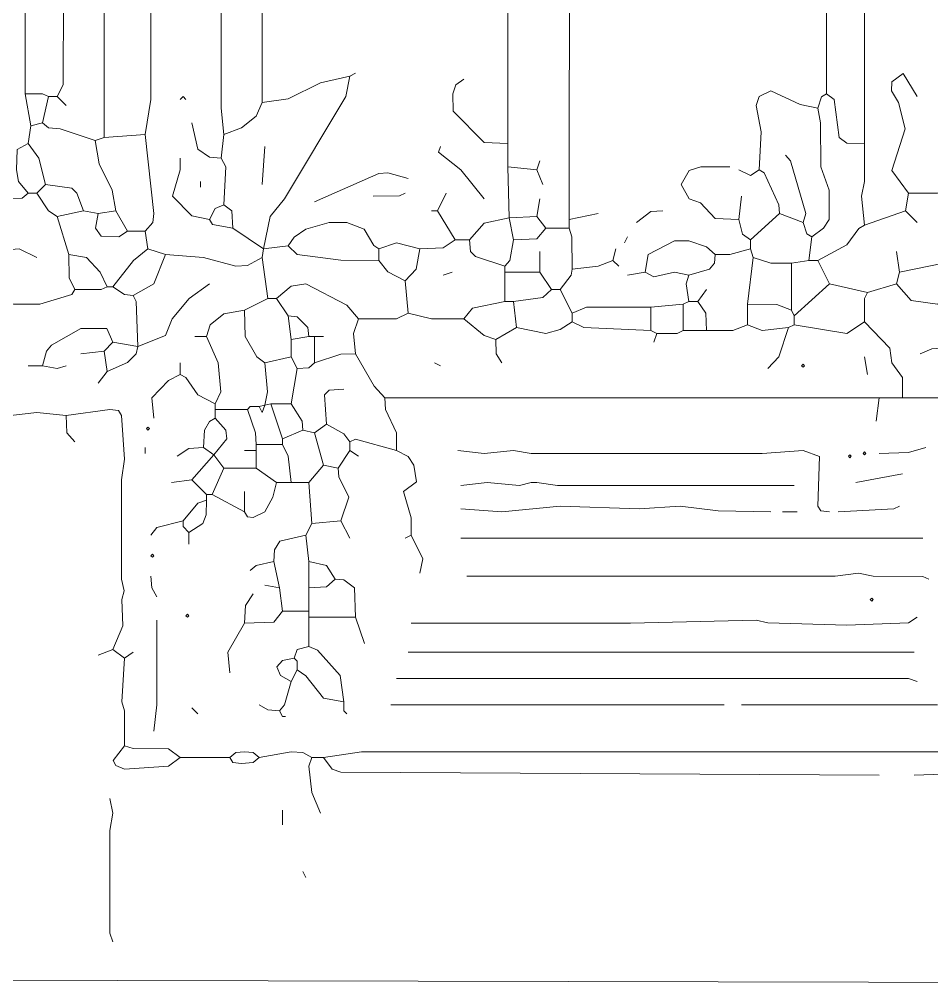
# Model space of a CAD drawing. Header units: millimetres. Extents: x 11 to 20000, y -4 to 8232.
# Drawn here: x 17500 to 18676, y 3009 to 4251 of the extents above; entities that cross this region are included whole.
import ezdxf

# ---------------------------------------------------------------- set-up
doc = ezdxf.new("R2010")
doc.units = ezdxf.units.MM
doc.layers.add('ARCHITECTURE', color=7, linetype='Continuous', lineweight=13, true_color=0x000000)
doc.layers.add('PLANTING', color=7, linetype='Continuous', lineweight=13, true_color=0x000000)

msp = doc.modelspace()

# ---------------------------------------------------------------- linework, layer by layer
at = {"layer": 'ARCHITECTURE', "color": 7, "lineweight": 13, "true_color": 0x000000}
for points in [[(17503.77262, 5199.84876), (17503.7767, 5011.31222), (17507.53552, 4992.45894), (17507.53959, 4155.35486)], [(17560.33179, 5203.61991), (17560.33179, 5188.53654), (17556.55419, 4166.66708), (17549.02149, 4151.58371)], [(17613.12217, 5147.05882), (17613.11527, 4626.69683), (17609.34955, 4604.0724), (17613.12217, 4539.97025), (17609.35792, 4434.38914), (17613.11527, 4381.59921), (17609.35792, 4362.74468), (17609.34955, 4098.79378)], [(17763.95362, 4102.56369), (17760.1879, 4136.50034), (17760.181, 4981.14672), (17765.15633, 5007.39321), (17843.13914, 5051.59921), (17967.57353, 5100.75396), (18054.29864, 5124.28631), (18144.79638, 5135.74038), (18269.23077, 5128.05713), (18386.12557, 5100.75328), (18457.76584, 5074.36516), (18559.57579, 5019.76188), (18582.20023, 5011.31222)], [(18129.71154, 4091.25147), (18129.71991, 4743.59016), (18133.48416, 4766.21459), (18129.71991, 4954.75113), (18133.47726, 4973.60441), (18133.33643, 5064.10215), (18125.78846, 5081.75192), (18095.77489, 5082.80826), (17986.42534, 5059.2759), (17937.40385, 5041.47771)], [(18208.89898, 3993.21267), (18208.89898, 4008.29604), (18210.1026, 5075.40814), (18220.20928, 5082.8017), (18254.14593, 5082.80826), (18359.72851, 5059.28179), (18461.53846, 5017.66256), (18525.63914, 4981.14672)], [(17662.14367, 4102.56369), (17669.68326, 4147.81256), (17669.68326, 4358.97477), (17669.68326, 4381.59921), (17669.68326, 4883.10667), (17669.68326, 4901.9612), (17669.68326, 5018.85328), (17669.68326, 5052.78993), (17669.68326, 5071.64446)], [(18589.74355, 4091.25147), (18589.74355, 4147.81256), (18589.74355, 4166.66708), (18589.74355, 4528.65803), (18589.74355, 4551.28247), (18589.74355, 4773.75566), (18589.74355, 4788.83903), (18589.74355, 4852.94118), (18589.74355, 4905.73111), (18589.74355, 4920.81448), (18585.82511, 5000), (18582.20023, 5011.31222)], [(17812.96946, 4144.04265), (17812.96946, 4966.06335)], [(18540.72398, 4155.35486), (18540.71708, 4460.78473), (18533.18247, 4483.40916), (18540.72398, 4920.81448)]]:
    msp.add_lwpolyline(points, dxfattribs=at)
at = {"layer": 'PLANTING', "color": 7, "lineweight": 13, "true_color": 0x000000}
for points in [[(17926.09163, 4177.9793), (17888.38801, 4169.24627), (17846.90611, 4148.86923), (17812.96946, 4144.04265)], [(17926.09163, 4177.9793), (17921.12466, 4151.58371), (17841.9405, 4019.60826), (17823.38824, 3996.98382), (17814.8586, 3955.50486)], [(17926.09163, 4177.9793), (17933.63688, 4181.74921)], [(18129.71154, 4091.25147), (18099.54751, 4092.45622), (18059.27398, 4132.73043), (18059.11799, 4155.35486), (18063.03688, 4166.66018), (18073.15045, 4174.20814)], [(18646.30656, 4027.14932), (18624.94977, 4056.47964), (18642.23846, 4110.106), (18633.79434, 4144.04265), (18624.7371, 4159.12477), (18624.88484, 4170.43699), (18639.59265, 4181.22681), (18657.61878, 4151.58371)], [(17507.53959, 4155.35486), (17530.15995, 4155.20645), (17537.70928, 4151.58371)], [(17515.08484, 4113.8759), (17507.53959, 4155.35486)], [(17530.16403, 4117.64706), (17537.70928, 4151.58371)], [(17549.02149, 4151.58371), (17537.70928, 4151.58371)], [(17560.33371, 4140.27149), (17549.02149, 4151.58371)], [(17714.93213, 4147.81256), (17711.1595, 4151.58371), (17707.39253, 4147.81256)], [(18453.99887, 4057.31482), (18456.57002, 4106.33484), (18450.24005, 4140.27149), (18454.15215, 4151.57749), (18469.07805, 4158.97081), (18506.78733, 4141.32817), (18529.41176, 4136.50034)], [(18540.72398, 4155.35486), (18534.3733, 4151.42907), (18529.41176, 4136.50034)], [(18589.74355, 4091.25147), (18567.12104, 4091.40645), (18557.01154, 4098.8), (18550.83201, 4147.80633), (18540.72398, 4155.35486)], [(17763.95362, 4102.56369), (17786.57805, 4111.1621), (17805.28213, 4126.23857), (17812.96946, 4144.04265)], [(18521.87217, 3970.58824), (18536.94729, 3981.90045), (18544.3405, 3993.21267), (18544.3474, 4030.92048), (18533.33077, 4061.08597), (18533.03518, 4117.64706), (18529.41176, 4136.50034)], [(17515.08484, 4113.8759), (17511.31222, 4091.25147)], [(17530.16403, 4117.64706), (17515.08484, 4113.8759)], [(17598.03733, 4095.02262), (17552.78846, 4109.95102), (17537.71335, 4111.30328), (17530.16403, 4117.64706)], [(17722.47172, 4117.64706), (17730.17025, 4083.71663), (17745.09615, 4073.45486), (17760.181, 4072.39819)], [(17662.14367, 4102.56369), (17609.34955, 4098.79378)], [(17662.14367, 3978.1293), (17672.25034, 3989.44219), (17673.45588, 4000.75373), (17662.14367, 4102.56369)], [(17763.95362, 4102.56369), (17760.181, 4072.39819)], [(17511.31222, 4027.14932), (17499.10656, 4042.23269), (17496.22738, 4057.31482), (17497.43292, 4083.56233), (17511.31222, 4091.25147)], [(17533.93665, 4038.46154), (17525.33925, 4072.39819), (17511.31222, 4091.25147)], [(17598.03733, 4095.02262), (17609.34955, 4098.79378)], [(17598.03733, 4095.02262), (17602.85939, 4064.85713), (17619.61505, 4030.92048), (17624.43439, 4004.52489)], [(17812.96946, 4038.46154), (17816.74208, 4087.48156)], [(18042.98643, 4087.48156), (18040.56708, 4080.08111), (18069.37511, 4057.31482), (18099.54751, 4019.60826)], [(18129.71154, 4091.25147), (18129.71154, 4061.08597)], [(18589.74355, 4091.25147), (18589.74355, 4057.31482), (18589.74355, 4042.23269), (18586.12059, 4023.37817), (18589.74548, 3985.67161)], [(18487.93552, 4076.16934), (18494.28484, 4068.62081), (18514.17364, 4000.75441), (18510.55995, 3989.44152)], [(17707.39253, 4072.39819), (17707.24333, 4057.31482), (17697.43213, 4023.37817), (17722.47172, 3998.03993), (17745.09615, 3993.21267)], [(17760.181, 4072.39819), (17766.51787, 4061.08597), (17763.95362, 4012.06595)], [(18171.19344, 4068.62704), (18167.42081, 4057.31482)], [(18001.51018, 4046.0026), (17975.11312, 4053.39649), (17963.8009, 4052.49446), (17880.84276, 4015.8371)], [(18129.71154, 4061.08597), (18167.42081, 4057.31482)], [(18131.60068, 3995.09762), (18129.71154, 4061.08597)], [(18174.96041, 4038.46154), (18167.42081, 4057.31482)], [(18416.28959, 4061.08597), (18378.58032, 4060.9379), (18363.64751, 4056.11753), (18353.39853, 4038.46154), (18363.64751, 4019.76222), (18378.43394, 4014.63292), (18397.43778, 3994.41719), (18427.60181, 3993.21267)], [(18453.99887, 4057.31482), (18442.68665, 4049.93495), (18427.60181, 4057.31482)], [(18480.39027, 4000.75373), (18479.33529, 4012.06663), (18460.34819, 4053.38993), (18453.99887, 4057.31482)], [(17533.93665, 4038.46154), (17522.62443, 4027.14932)], [(17533.93665, 4038.46154), (17567.8664, 4033.4931), (17574.35792, 4027.1431), (17582.95814, 4004.52489)], [(17733.78394, 4042.23269), (17733.78394, 4034.69038)], [(17511.31222, 4027.14932), (17503.76425, 4020.80554), (17488.68778, 4019.60826)], [(17522.62443, 4027.14932), (17511.31222, 4027.14932)], [(17549.02149, 3996.98382), (17537.85566, 4004.53111), (17522.62443, 4027.14932)], [(17997.73756, 4027.14932), (17990.18959, 4023.52658), (17956.26131, 4023.37817)], [(18039.2138, 4004.52489), (18050.52602, 4027.14932)], [(18642.53394, 4004.52489), (18646.30656, 4027.14932)], [(18691.55543, 4030.92048), (18684.00611, 4027.2974), (18646.30656, 4027.14932)], [(18171.19344, 4019.60826), (18167.42081, 3996.98382)], [(18427.60181, 3993.21267), (18431.37443, 4023.37817)], [(17549.02149, 3996.98382), (17582.95814, 4004.52489)], [(17601.80995, 4000.75373), (17582.95814, 4004.52489)], [(17639.51923, 3978.1293), (17628.20701, 3970.74287), (17605.58665, 3971.79276), (17598.19344, 3981.90045), (17601.80995, 4000.75373)], [(17624.43439, 4004.52489), (17601.80995, 4000.75373)], [(17624.43439, 4004.52489), (17639.51923, 3978.1293)], [(17763.95362, 4012.06595), (17752.78778, 4007.23937), (17745.09615, 3993.21267)], [(17775.26584, 3981.90045), (17774.06029, 4004.51867), (17763.95362, 4012.06595)], [(18031.67421, 4004.52489), (18039.2138, 4004.52489)], [(18061.83824, 3966.81708), (18039.2138, 4004.52489)], [(18208.89898, 3993.21267), (18246.60633, 4000.75373)], [(18329.56448, 4004.52489), (18314.47964, 4003.46821), (18295.62783, 3989.44152)], [(18480.39027, 4000.75373), (18442.68665, 3966.81708)], [(18480.39027, 4000.75373), (18510.55995, 3989.44152)], [(18642.53394, 4004.52489), (18589.74548, 3985.67161)], [(18642.53394, 4004.52489), (18657.61878, 3989.44152)], [(17549.02149, 3996.98382), (17564.10068, 3947.9638)], [(17775.26584, 3981.90045), (17749.02206, 3986.86233), (17745.09615, 3993.21267)], [(17846.90611, 3959.27602), (17854.45543, 3970.44016), (17869.53054, 3980.70905), (17899.70023, 3989.29367), (17922.32466, 3989.43529), (17944.79853, 3980.84378), (17957.30803, 3959.43066), (17963.8009, 3955.50486)], [(18131.60068, 3995.09762), (18099.54751, 3988.23767), (18080.6957, 3966.81708)], [(18131.60068, 3995.09762), (18167.42081, 3996.98382)], [(18131.60068, 3995.09762), (18137.25679, 3966.81708)], [(18167.42081, 3996.98382), (18178.73303, 3981.90045)], [(18208.89898, 3993.21267), (18208.89706, 3981.90045)], [(18427.60181, 3993.21267), (18432.57025, 3974.36561), (18442.68665, 3966.81708)], [(18510.55995, 3989.44152), (18515.52002, 3974.51335), (18521.87217, 3970.58824)], [(17662.14367, 3978.1293), (17639.51923, 3978.1293)], [(17662.14367, 3978.1293), (17665.91063, 3955.50486)], [(17814.8586, 3955.50486), (17775.26584, 3981.90045)], [(18137.25679, 3966.81708), (18167.27308, 3968.02183), (18178.73303, 3981.90045)], [(18208.89706, 3981.90045), (18178.73303, 3981.90045)], [(18212.66968, 3929.11052), (18212.52195, 3970.58824), (18208.89706, 3981.90045)], [(18529.41176, 3940.42274), (18567.12104, 3960.32579), (18582.34943, 3981.74581), (18589.74548, 3985.67161)], [(18016.58937, 3955.50486), (17986.42534, 3963.03405), (17963.8009, 3955.50486)], [(18016.58937, 3955.50486), (18046.75905, 3956.56154), (18061.83824, 3966.81708)], [(18061.83824, 3966.81708), (18080.6957, 3966.81708)], [(18080.6957, 3966.81708), (18081.89842, 3951.74118), (18088.24219, 3945.39084), (18125.94457, 3932.88043)], [(18137.25679, 3966.81708), (18132.28835, 3940.42896), (18125.94457, 3932.88043)], [(18284.31561, 3970.58824), (18280.54299, 3963.04717)], [(18306.94005, 3925.33937), (18310.86312, 3947.81572), (18344.64367, 3965.76753), (18363.50113, 3965.76165), (18386.12557, 3958.07183), (18397.43778, 3947.9638)], [(18442.68665, 3955.50486), (18442.68665, 3966.81708)], [(18518.09955, 3940.42274), (18521.87217, 3970.58824)], [(17522.62443, 3944.19265), (17500, 3955.35701), (17458.52376, 3951.73495)], [(17665.91063, 3955.50486), (17647.20656, 3940.42274), (17620.66176, 3906.48609)], [(17665.91063, 3955.50486), (17688.53507, 3947.9638)], [(17814.8586, 3955.50486), (17812.96946, 3944.19265)], [(17814.8586, 3955.50486), (17846.90611, 3959.27602)], [(17963.8009, 3940.42274), (17914.77941, 3940.57059), (17858.21833, 3948.11844), (17846.90611, 3959.27602)], [(17963.8009, 3940.42274), (17963.8009, 3955.50486)], [(18016.58937, 3955.50486), (18011.61686, 3929.11052), (17997.73756, 3914.02715)], [(18171.19344, 3951.73495), (18171.19344, 3925.33937)], [(18269.23077, 3955.50486), (18265.45814, 3940.42274)], [(18442.68665, 3955.50486), (18416.28959, 3948.11188), (18397.43778, 3947.9638)], [(18446.45362, 3944.19265), (18442.68665, 3955.50486)], [(18631.22172, 3951.73495), (18634.99434, 3925.33937)], [(17613.12217, 3906.48609), (17604.38394, 3925.33937), (17586.72511, 3944.03869), (17564.10068, 3947.9638)], [(17571.64593, 3902.71493), (17564.25679, 3917.7983), (17564.10068, 3947.9638)], [(17647.05882, 3895.17387), (17673.29977, 3910.40441), (17688.53507, 3947.9638)], [(17688.53507, 3947.9638), (17737.55656, 3944.0448), (17779.03281, 3932.88733), (17794.11765, 3933.9371), (17812.96946, 3944.19265)], [(17820.51471, 3891.40271), (17812.96946, 3944.19265)], [(17963.8009, 3940.42274), (17975.12002, 3925.48744), (17997.73756, 3914.02715)], [(18212.66968, 3929.11052), (18246.60633, 3933.03541), (18265.45814, 3940.42274)], [(18273.00339, 3932.88043), (18265.45814, 3940.42274)], [(18363.50113, 3921.56821), (18389.88846, 3929.26448), (18396.23224, 3936.65158), (18397.43778, 3947.9638)], [(18446.45362, 3944.19265), (18438.91403, 3883.86165)], [(18446.45362, 3944.19265), (18469.07805, 3936.79966), (18495.47511, 3936.65158)], [(18518.09955, 3940.42274), (18495.47511, 3936.65158)], [(18529.41176, 3940.42274), (18518.09955, 3940.42274)], [(18529.41176, 3940.42274), (18544.49661, 3910.256)], [(18125.94457, 3925.33937), (18125.94457, 3932.88043)], [(18212.66968, 3929.11052), (18211.4655, 3921.56199), (18197.58484, 3902.71493)], [(18495.47511, 3876.31934), (18495.47511, 3936.65158)], [(18691.55543, 3936.65158), (18634.99434, 3925.33937)], [(17997.73756, 3914.02715), (18001.51018, 3872.54943)], [(18046.75905, 3921.56821), (18058.07127, 3925.33937)], [(18171.19344, 3925.33937), (18125.94457, 3925.33937)], [(18125.94457, 3887.63156), (18125.94457, 3925.33937)], [(18186.27262, 3902.71493), (18171.19344, 3925.33937)], [(18306.94005, 3925.33937), (18284.31561, 3921.56821)], [(18306.94005, 3925.33937), (18318.25226, 3919.144), (18344.64367, 3925.19129), (18363.50113, 3921.56821)], [(18363.50113, 3921.56821), (18359.73541, 3910.256), (18363.50113, 3887.63156)], [(18634.99434, 3925.33937), (18631.22172, 3910.256)], [(17466.06335, 3895.17387), (17473.61131, 3888.82941), (17492.46041, 3884.0095), (17526.39706, 3884.0095), (17567.72002, 3896.36459), (17571.64593, 3902.71493)], [(17613.12217, 3906.48609), (17605.57421, 3902.86301), (17571.64593, 3902.71493)], [(17613.12217, 3906.48609), (17620.66176, 3906.48609)], [(17647.05882, 3895.17387), (17635.74661, 3896.22998), (17620.66176, 3906.48609)], [(17745.09615, 3910.256), (17718.85113, 3891.40271), (17697.13529, 3865.00713), (17688.38179, 3843.43937), (17652.71493, 3829.18552)], [(17937.40385, 3865.00713), (17922.32466, 3882.8112), (17869.53054, 3910.10204), (17850.67873, 3907.38066), (17831.82692, 3891.40271)], [(18137.25679, 3887.63156), (18174.96041, 3892.6069), (18186.27262, 3902.71493)], [(18197.58484, 3902.71493), (18186.27262, 3902.71493)], [(18197.58484, 3902.71493), (18212.66968, 3872.54943)], [(18386.12557, 3902.71493), (18374.81335, 3887.63156)], [(18544.49661, 3910.256), (18499.24774, 3868.77828)], [(18593.51244, 3898.94378), (18544.49661, 3910.256)], [(18593.51244, 3898.94378), (18631.22172, 3910.256)], [(18695.3224, 3891.40271), (18684.01018, 3884.01561), (18650.07353, 3888.83631), (18631.22172, 3910.256)], [(17647.05882, 3895.17387), (17650.68224, 3887.62534), (17652.71493, 3829.18552)], [(17820.51471, 3891.40271), (17790.34502, 3876.31934)], [(17831.82692, 3891.40271), (17820.51471, 3891.40271)], [(17846.90611, 3868.77828), (17831.82692, 3891.40271)], [(18593.51244, 3898.94378), (18589.89186, 3891.39649), (18589.74548, 3861.23722)], [(17741.32919, 3842.38269), (17746.15396, 3857.31799), (17763.95362, 3871.35158), (17790.34502, 3876.31934)], [(17816.74208, 3808.44604), (17806.4862, 3815.99457), (17791.40283, 3842.38269), (17790.34502, 3876.31934)], [(18125.94457, 3887.63156), (18084.46267, 3878.88597), (18073.15045, 3865.00713)], [(18137.25679, 3887.63156), (18125.94457, 3887.63156)], [(18137.25679, 3887.63156), (18141.02376, 3853.69491)], [(18314.47964, 3880.0905), (18231.52149, 3879.94242), (18212.66968, 3872.54943)], [(18314.47964, 3880.0905), (18355.95588, 3883.86165)], [(18314.47964, 3849.925), (18314.47964, 3880.0905)], [(18363.50113, 3887.63156), (18355.95588, 3883.86165)], [(18355.95588, 3849.925), (18355.95588, 3883.86165)], [(18374.81335, 3887.63156), (18363.50113, 3887.63156)], [(18374.81335, 3887.63156), (18385.06776, 3872.54943), (18386.12557, 3849.925)], [(18438.91403, 3883.86165), (18476.6233, 3883.71324), (18495.47511, 3876.31934)], [(18438.91403, 3883.86165), (18438.91403, 3857.46606)], [(18499.24774, 3868.77828), (18495.47511, 3876.31934)], [(17846.90611, 3868.77828), (17858.21833, 3867.57376), (17872.09898, 3853.69559), (17873.30317, 3842.38269)], [(17846.90611, 3868.77828), (17850.67873, 3838.61278)], [(17937.40385, 3865.00713), (17931.06007, 3846.15385), (17933.63688, 3819.75826)], [(17937.40385, 3865.00713), (17986.42534, 3865.1621), (18001.51018, 3872.54943)], [(18001.51018, 3872.54943), (18031.67421, 3865.15554), (18073.15045, 3865.00713)], [(18114.63235, 3838.61278), (18099.54751, 3843.43314), (18073.15045, 3865.00713)], [(18212.66968, 3861.23722), (18212.66968, 3872.54943)], [(18499.24774, 3857.46606), (18499.24774, 3868.77828)], [(17530.16403, 3804.67613), (17535.13247, 3823.52941), (17541.48462, 3830.92262), (17579.18552, 3852.63948), (17612.97443, 3852.49106), (17620.66176, 3834.84163)], [(18141.02376, 3853.69491), (18114.63235, 3838.61278)], [(18212.66968, 3861.23722), (18197.58484, 3851.12885), (18178.73303, 3846.30192), (18141.02376, 3853.69491)], [(18314.47964, 3849.925), (18227.75452, 3853.84989), (18212.66968, 3861.23722)], [(18438.91403, 3857.46606), (18420.06222, 3850.07285), (18386.12557, 3849.925)], [(18491.70249, 3853.69491), (18457.76584, 3850.07285), (18438.91403, 3857.46606)], [(18491.70249, 3853.69491), (18479.19446, 3815.98835), (18465.31109, 3800.90498)], [(18491.70249, 3853.69491), (18499.24774, 3857.46606)], [(18499.24774, 3857.46606), (18567.12104, 3846.30848), (18589.74548, 3861.23722)], [(18638.76131, 3763.19762), (18638.60803, 3789.59276), (18624.88484, 3808.44604), (18622.47658, 3827.30057), (18589.74548, 3861.23722)], [(17726.24434, 3842.38269), (17741.32919, 3842.38269)], [(17752.6414, 3755.65611), (17760.02771, 3770.73948), (17756.26199, 3808.44604), (17741.32919, 3842.38269)], [(17850.67873, 3838.61278), (17873.30317, 3842.38269)], [(17880.84276, 3842.38269), (17873.30317, 3842.38269)], [(17892.15498, 3842.38269), (17880.84276, 3842.38269)], [(17880.84276, 3842.38269), (17880.84276, 3808.44604)], [(18314.47964, 3849.925), (18322.01923, 3846.15385)], [(18318.25226, 3834.84163), (18322.01923, 3846.15385)], [(18322.01923, 3846.15385), (18348.40939, 3846.30192), (18355.95588, 3849.925)], [(18386.12557, 3849.925), (18355.95588, 3849.925)], [(17609.34955, 3823.52941), (17620.66176, 3834.84163)], [(17652.71493, 3829.18552), (17650.60079, 3819.8259), (17639.51923, 3808.59446), (17613.12217, 3797.13382)], [(17652.71493, 3829.18552), (17620.66176, 3834.84163)], [(17850.67873, 3815.98835), (17850.67873, 3838.61278)], [(18122.17195, 3808.44604), (18114.78563, 3819.75894), (18114.63235, 3838.61278)], [(18721.71946, 3834.84163), (18706.63462, 3828.49785), (18676.47059, 3826.25011), (18661.38575, 3819.75826)], [(17609.34955, 3823.52941), (17579.18552, 3819.75826)], [(17609.34955, 3823.52941), (17613.12217, 3797.13382)], [(17816.74208, 3808.44604), (17850.67873, 3815.98835)], [(17850.67873, 3815.98835), (17858.21833, 3800.90498)], [(17933.63688, 3819.75826), (17914.77941, 3819.61041), (17880.84276, 3808.44604)], [(17971.3405, 3763.19717), (17957.45713, 3778.28054), (17933.63688, 3819.75826)], [(18593.51244, 3793.36391), (18589.74548, 3815.98835)], [(17511.31222, 3804.67613), (17530.16403, 3804.67613)], [(17560.33371, 3804.67613), (17549.02149, 3800.9181), (17530.16403, 3804.67613)], [(17707.39253, 3808.44604), (17707.39253, 3793.36391)], [(17816.74208, 3753.77115), (17820.21776, 3770.73948), (17816.74208, 3808.44604)], [(17880.84276, 3808.44604), (17873.29627, 3802.1026), (17858.21833, 3800.90498)], [(18035.44683, 3808.44604), (18042.98643, 3804.67613)], [(17613.12217, 3797.13382), (17601.80995, 3782.0517)], [(17673.45588, 3736.80283), (17671.03518, 3763.19717), (17692.30769, 3785.67376), (17707.39253, 3793.36391)], [(17752.6414, 3755.65611), (17730.02104, 3767.1164), (17714.79129, 3789.43812), (17707.39253, 3793.36391)], [(17850.67873, 3755.65611), (17858.21833, 3800.90498)], [(17895.9276, 3729.26052), (17893.36052, 3766.9621), (17899.7043, 3773.30554), (17918.55204, 3774.50939)], [(17752.6414, 3748.11505), (17752.6414, 3755.65611)], [(17809.20249, 3751.88495), (17797.89027, 3751.88495), (17794.11765, 3748.11505)], [(17816.74208, 3753.77115), (17812.96946, 3744.34389), (17809.20249, 3751.88495)], [(17816.74208, 3753.77115), (17809.20249, 3751.88495)], [(17824.28167, 3755.65611), (17816.74208, 3753.77115)], [(17824.28167, 3755.65611), (17850.67873, 3755.65611)], [(17824.28167, 3755.65611), (17839.36652, 3710.40724)], [(17865.76357, 3721.71946), (17864.70577, 3733.03167), (17850.67873, 3755.65611)], [(17971.3405, 3763.19717), (18005.27715, 3763.19762), (18061.83824, 3763.19762), (18129.71154, 3763.19762), (18148.569, 3763.19762), (18495.47511, 3763.19762), (18510.55995, 3763.19762), (18529.41176, 3763.19762), (18544.49661, 3763.19762), (18589.74548, 3763.19762), (18608.59729, 3763.19762)], [(17971.3405, 3763.19717), (17972.3983, 3748.11505), (17986.2776, 3717.9483), (17986.42534, 3695.32387)], [(18604.82466, 3733.03167), (18608.59729, 3763.19762)], [(18638.76131, 3763.19762), (18631.21482, 3763.19762), (18608.59729, 3763.19762)], [(18638.76131, 3763.19762), (18650.07353, 3763.19762), (18699.09502, 3763.19762), (18721.71946, 3763.19717)], [(17560.33371, 3740.57274), (17522.62443, 3744.34389), (17488.68778, 3740.57964), (17334.08937, 3740.57274)], [(17560.33371, 3740.57274), (17616.8948, 3748.11505), (17628.0509, 3746.91029), (17631.8207, 3740.56652), (17635.74661, 3684.01165), (17631.98235, 3657.61731), (17631.98235, 3529.41176), (17635.45113, 3514.32907), (17632.12319, 3503.01686), (17633.64762, 3469.0802), (17620.66176, 3438.91403)], [(17560.33371, 3740.57274), (17561.53643, 3717.94898), (17571.64593, 3706.63609)], [(17752.6414, 3748.11505), (17794.11765, 3748.11505)], [(17752.6414, 3748.11505), (17752.6414, 3736.80283)], [(17794.11765, 3748.11505), (17804.38043, 3717.9483), (17805.42986, 3702.86618)], [(17737.55656, 3699.09502), (17738.6129, 3721.71946), (17745.23982, 3732.87704), (17752.6414, 3736.80283)], [(17750.75226, 3689.66776), (17767.56731, 3710.40724), (17766.51787, 3721.71946), (17752.6414, 3736.80283)], [(17880.84276, 3717.9483), (17895.9276, 3729.26052)], [(17895.9276, 3729.26052), (17918.4043, 3716.8991), (17926.09163, 3706.63609)], [(17865.76357, 3721.71946), (17839.36652, 3710.40724)], [(17865.76357, 3721.71946), (17880.84276, 3717.9483)], [(17880.84276, 3717.9483), (17892.15498, 3676.47059)], [(17839.36652, 3702.86618), (17805.42986, 3702.86618)], [(17805.42986, 3695.32387), (17805.42986, 3702.86618)], [(17839.36652, 3702.86618), (17839.36652, 3710.40724)], [(17850.67873, 3653.84615), (17846.75973, 3687.78281), (17839.36652, 3702.86618)], [(17986.42534, 3695.32387), (17933.64095, 3710.11075), (17926.09163, 3706.63609)], [(17926.09163, 3695.32387), (17926.09163, 3706.63609)], [(17662.14367, 3699.09502), (17662.14367, 3691.55396)], [(17737.55656, 3699.09502), (17718.70475, 3697.8974), (17703.61991, 3687.78281)], [(17750.75226, 3689.66776), (17722.47172, 3657.61731)], [(17750.75226, 3689.66776), (17737.55656, 3699.09502)], [(17750.75226, 3689.66776), (17763.95362, 3672.69943)], [(17790.34502, 3695.32387), (17805.42986, 3695.32387)], [(17805.42986, 3672.69943), (17805.42986, 3695.32387)], [(17911.01244, 3672.69943), (17926.09163, 3695.32387)], [(17926.09163, 3695.32387), (17937.40385, 3687.78281)], [(18005.27715, 3585.97285), (18005.13077, 3608.59729), (17995.31821, 3642.52771), (18012.30452, 3654.90283), (18008.89649, 3676.47059), (18001.50181, 3687.62817), (17986.42534, 3695.32387)], [(18544.49661, 3616.13903), (18533.33767, 3617.3431), (18529.56505, 3623.68688), (18531.97885, 3687.62817), (18510.55995, 3695.17602), (18457.76584, 3691.56018), (18159.88122, 3691.55396), (18137.25679, 3695.31075), (18099.54751, 3691.55396), (18065.61086, 3695.32387)], [(18668.931, 3699.09502), (18646.30656, 3692.75124), (18608.59729, 3691.55396)], [(17748.86878, 3638.76278), (17763.95362, 3672.69943)], [(17805.42986, 3672.69943), (17763.95362, 3672.69943)], [(17805.42986, 3672.69943), (17831.82692, 3653.84615)], [(17873.30317, 3653.84615), (17892.15498, 3676.47059)], [(17911.01244, 3672.69943), (17892.15498, 3676.47059)], [(17911.01244, 3672.69943), (17912.06742, 3661.38722), (17924.88201, 3634.99287), (17914.77941, 3604.82681)], [(18638.76131, 3665.15837), (18578.43326, 3653.84615)], [(17696.08032, 3653.84615), (17722.47172, 3657.61731)], [(17722.47172, 3657.61731), (17741.32919, 3638.76278)], [(17831.82692, 3653.84615), (17826.99796, 3634.99287), (17816.59434, 3616.28676), (17801.65724, 3608.75192), (17794.27093, 3609.79525), (17790.34502, 3616.13903)], [(17850.67873, 3653.84615), (17831.82692, 3653.84615)], [(17850.67873, 3653.84615), (17873.30317, 3653.84615)], [(17873.30317, 3653.84615), (17877.07579, 3601.05554)], [(18499.24774, 3650.075), (18193.81787, 3650.0819), (18167.42081, 3653.84615), (18159.88122, 3653.84615), (18144.79638, 3650.22342), (18103.32014, 3653.83993), (18069.38348, 3650.075)], [(17790.34502, 3642.53394), (17790.34502, 3616.13903)], [(17741.32919, 3631.22172), (17730.01697, 3627.29661), (17711.1595, 3604.82681)], [(17718.70475, 3589.74333), (17736.50023, 3601.06244), (17741.17998, 3612.36776), (17741.32919, 3631.22172)], [(17748.86878, 3638.76278), (17741.32919, 3638.76278)], [(17741.32919, 3631.22172), (17741.32919, 3638.76278)], [(17748.86878, 3638.76278), (17790.34502, 3616.13903)], [(18469.07805, 3616.13903), (18401.20475, 3617.3362), (18352.18891, 3623.67376), (18299.3948, 3619.9095), (18197.58484, 3623.67376), (18122.17195, 3616.14525), (18069.38348, 3619.9095)], [(18484.1629, 3616.13903), (18503.01471, 3616.13903)], [(18634.99434, 3623.68066), (18627.44502, 3620.05758), (18555.80882, 3616.13903)], [(17669.68326, 3585.97285), (17677.23122, 3596.0871), (17711.1595, 3604.82681)], [(17718.70475, 3589.74333), (17711.1595, 3597.28507), (17711.1595, 3604.82681)], [(17914.77941, 3604.82681), (17877.07579, 3601.05554)], [(17926.09163, 3582.20238), (17914.77941, 3604.82681)], [(17869.53054, 3585.97285), (17877.07579, 3601.05554)], [(17718.70475, 3589.74333), (17718.70475, 3574.66063)], [(17869.53054, 3585.97285), (17835.74446, 3578.27647), (17829.11063, 3567.11889), (17828.0543, 3552.0362)], [(17869.53054, 3585.97285), (17873.30317, 3552.0362)], [(18005.27715, 3585.97285), (17997.73756, 3582.20238)], [(18005.27715, 3585.97285), (18020.21425, 3555.80667), (18016.58937, 3536.95351)], [(18665.15837, 3582.20215), (18623.68213, 3582.20215), (18567.12104, 3582.20215), (18408.75, 3582.20215), (18393.66516, 3582.20215), (18378.58032, 3582.20215), (18141.02376, 3582.20215), (18103.32014, 3582.20215), (18069.38348, 3582.20215)], [(17797.89027, 3540.72398), (17805.43676, 3547.06776), (17828.0543, 3552.0362)], [(17828.0543, 3552.0362), (17835.59389, 3518.09955)], [(17873.30317, 3552.0362), (17895.9207, 3547.06154), (17907.23982, 3529.41176)], [(17873.30317, 3552.0362), (17873.30317, 3518.09955)], [(17669.68326, 3533.18224), (17670.73959, 3518.09955), (17677.22285, 3506.78733)], [(17907.23982, 3529.41176), (17895.9207, 3519.30373), (17873.30317, 3518.09955)], [(17907.23982, 3529.41176), (17918.55204, 3528.35543), (17932.43133, 3518.09333), (17933.63688, 3480.39242)], [(18672.69796, 3529.41176), (18665.15147, 3533.0345), (18601.05769, 3533.32998), (18582.20023, 3536.95351), (18552.0362, 3533.18247), (18088.23529, 3533.18247), (18076.92308, 3533.18247)], [(17835.59389, 3518.09955), (17816.74208, 3521.87002)], [(17835.59389, 3518.09955), (17839.36652, 3487.93337)], [(17873.30317, 3487.93337), (17873.30317, 3518.09955)], [(17801.65724, 3510.55781), (17791.54502, 3495.47511), (17790.34502, 3472.85068)], [(17790.34502, 3472.85068), (17828.0543, 3474.05486), (17839.36652, 3487.93337)], [(17873.30317, 3487.93337), (17839.36652, 3487.93337)], [(17873.30317, 3487.93337), (17873.30317, 3480.39242)], [(17933.63688, 3480.39242), (17873.30317, 3480.39242)], [(17873.30317, 3442.6845), (17873.30317, 3480.39242)], [(17944.9491, 3446.45577), (17933.63688, 3480.39242)], [(18005.27715, 3472.85068), (18092.00792, 3472.85068), (18110.85973, 3472.85068), (18141.02376, 3472.85068), (18159.88122, 3472.85068), (18239.06674, 3472.85068), (18261.69118, 3472.85068), (18288.08258, 3472.85068), (18450.22624, 3476.61493), (18465.31109, 3472.99842), (18567.12104, 3470.27805), (18646.30656, 3473.00532), (18657.61878, 3480.39242)], [(17673.45588, 3333.3336), (17677.21878, 3367.27025), (17677.22285, 3476.62115)], [(17790.34502, 3472.85068), (17768.77839, 3435.14355), (17771.49321, 3408.74785)], [(17873.30317, 3442.6845), (17858.37443, 3438.75939), (17854.45136, 3427.60181)], [(17918.55204, 3371.04072), (17913.5767, 3404.97738), (17884.46765, 3437.85769), (17873.30317, 3442.6845)], [(17601.80995, 3431.37229), (17620.66176, 3438.91403)], [(17635.74661, 3427.60181), (17620.66176, 3438.91403)], [(17635.74661, 3427.60181), (17647.05882, 3435.14355)], [(18653.84615, 3435.14355), (18001.51018, 3435.14355)], [(17635.74661, 3314.47964), (17635.59887, 3359.72851), (17632.13009, 3371.04072), (17635.74661, 3427.60181)], [(17850.67873, 3397.43563), (17836.6517, 3405.12579), (17832.12794, 3416.28337), (17839.37342, 3424.72613), (17854.45136, 3427.60181)], [(17858.21833, 3412.51912), (17858.21833, 3423.83133), (17854.45136, 3427.60181)], [(17858.21833, 3412.51912), (17850.67873, 3397.43563)], [(17918.55204, 3371.04072), (17892.15498, 3376.01538), (17869.38416, 3404.97048), (17858.21833, 3412.51912)], [(17850.67873, 3397.43563), (17841.94604, 3367.27647), (17835.59389, 3359.72851)], [(18657.61878, 3397.43563), (18646.30656, 3401.20068), (17986.42534, 3401.2069)], [(17809.20249, 3367.27025), (17820.51471, 3360.78484), (17835.59389, 3359.72851)], [(17918.55204, 3371.04072), (17918.55204, 3359.72851), (17922.32466, 3355.95803)], [(17978.88575, 3367.27002), (18178.73303, 3367.27002), (18201.35747, 3367.27002), (18397.43778, 3367.27002), (18408.75, 3367.27002)], [(18431.37443, 3367.27002), (18491.70249, 3367.27002), (18503.01471, 3367.27002), (18518.09955, 3367.27002), (18533.18439, 3367.27002), (18555.80882, 3367.27002), (18578.43326, 3367.27002), (18668.931, 3367.27002), (18684.01018, 3367.27002)], [(17722.47172, 3363.49898), (17730.01697, 3355.95803)], [(17843.13914, 3352.18676), (17839.36652, 3352.18676), (17835.59389, 3359.72851)], [(17635.74661, 3314.47964), (17620.97251, 3295.63258), (17624.58767, 3289.14106), (17635.74661, 3284.46199), (17692.30769, 3288.23937), (17707.39253, 3299.39695)], [(17635.74661, 3314.47964), (17647.05882, 3310.8569), (17692.30769, 3310.55452), (17707.39253, 3299.39695)], [(17771.49321, 3299.39695), (17779.04118, 3305.74005), (17790.34502, 3306.9379), (17801.65317, 3305.74005), (17809.20249, 3299.39695)], [(17809.20249, 3299.39695), (17850.67873, 3306.9379), (17865.76357, 3305.88156), (17877.07579, 3299.39695)], [(18783.93665, 3303.16742), (18748.11652, 3306.93167), (17941.17647, 3306.93167), (17892.15498, 3299.39695)], [(17771.49321, 3299.39695), (17707.39253, 3299.39695)], [(17771.49321, 3299.39695), (17775.41912, 3293.05317), (17786.57805, 3291.8552), (17801.65317, 3293.05317), (17809.20249, 3299.39695)], [(17888.38801, 3227.75238), (17877.22217, 3254.14808), (17873.31561, 3288.08473), (17877.07579, 3299.39695)], [(17892.15498, 3299.39695), (17877.07579, 3299.39695)], [(18608.59729, 3276.77251), (17914.77941, 3280.54989), (17903.46719, 3284.4681), (17892.15498, 3299.39695)], [(18783.93665, 3303.16742), (18777.22421, 3288.09095), (18766.96833, 3280.69762), (18653.84615, 3276.77251)], [(17616.8948, 3246.60633), (17620.66176, 3227.75238), (17616.89887, 3205.12794), (17616.89887, 3073.1526), (17620.66176, 3061.84038)], [(17839.36652, 3212.66968), (17839.36652, 3231.52364)], [(17865.76357, 3152.33812), (17869.53054, 3144.79638)], [(17239.819, 3012.82025), (18981.90045, 3009.04977)]]:
    msp.add_lwpolyline(points, dxfattribs=at)
for points in [[(18508.67274, 3804.67568), (18510.55803, 3806.56109), (18512.44344, 3804.67568), (18510.55803, 3802.79038)], [(17664.02715, 3723.60486), (17665.91256, 3725.49016), (17667.79785, 3723.60486), (17665.91256, 3721.71946)], [(18569.00452, 3687.78281), (18570.88993, 3689.66821), (18572.77523, 3687.78281), (18570.88993, 3685.8974)], [(18587.85826, 3691.55351), (18589.74355, 3693.43891), (18591.62896, 3691.55351), (18589.74355, 3689.66821)], [(17669.68326, 3559.57771), (17671.56867, 3561.46301), (17673.45396, 3559.57771), (17671.56867, 3557.69231)], [(18597.28507, 3503.01663), (18599.17048, 3504.90192), (18601.05577, 3503.01663), (18599.17048, 3501.13122)], [(17714.93213, 3482.27749), (17716.81753, 3484.1629), (17718.70283, 3482.27749), (17716.81753, 3480.39219)]]:
    msp.add_lwpolyline(points, close=True, dxfattribs=at)

doc.saveas('drawing.dxf')
